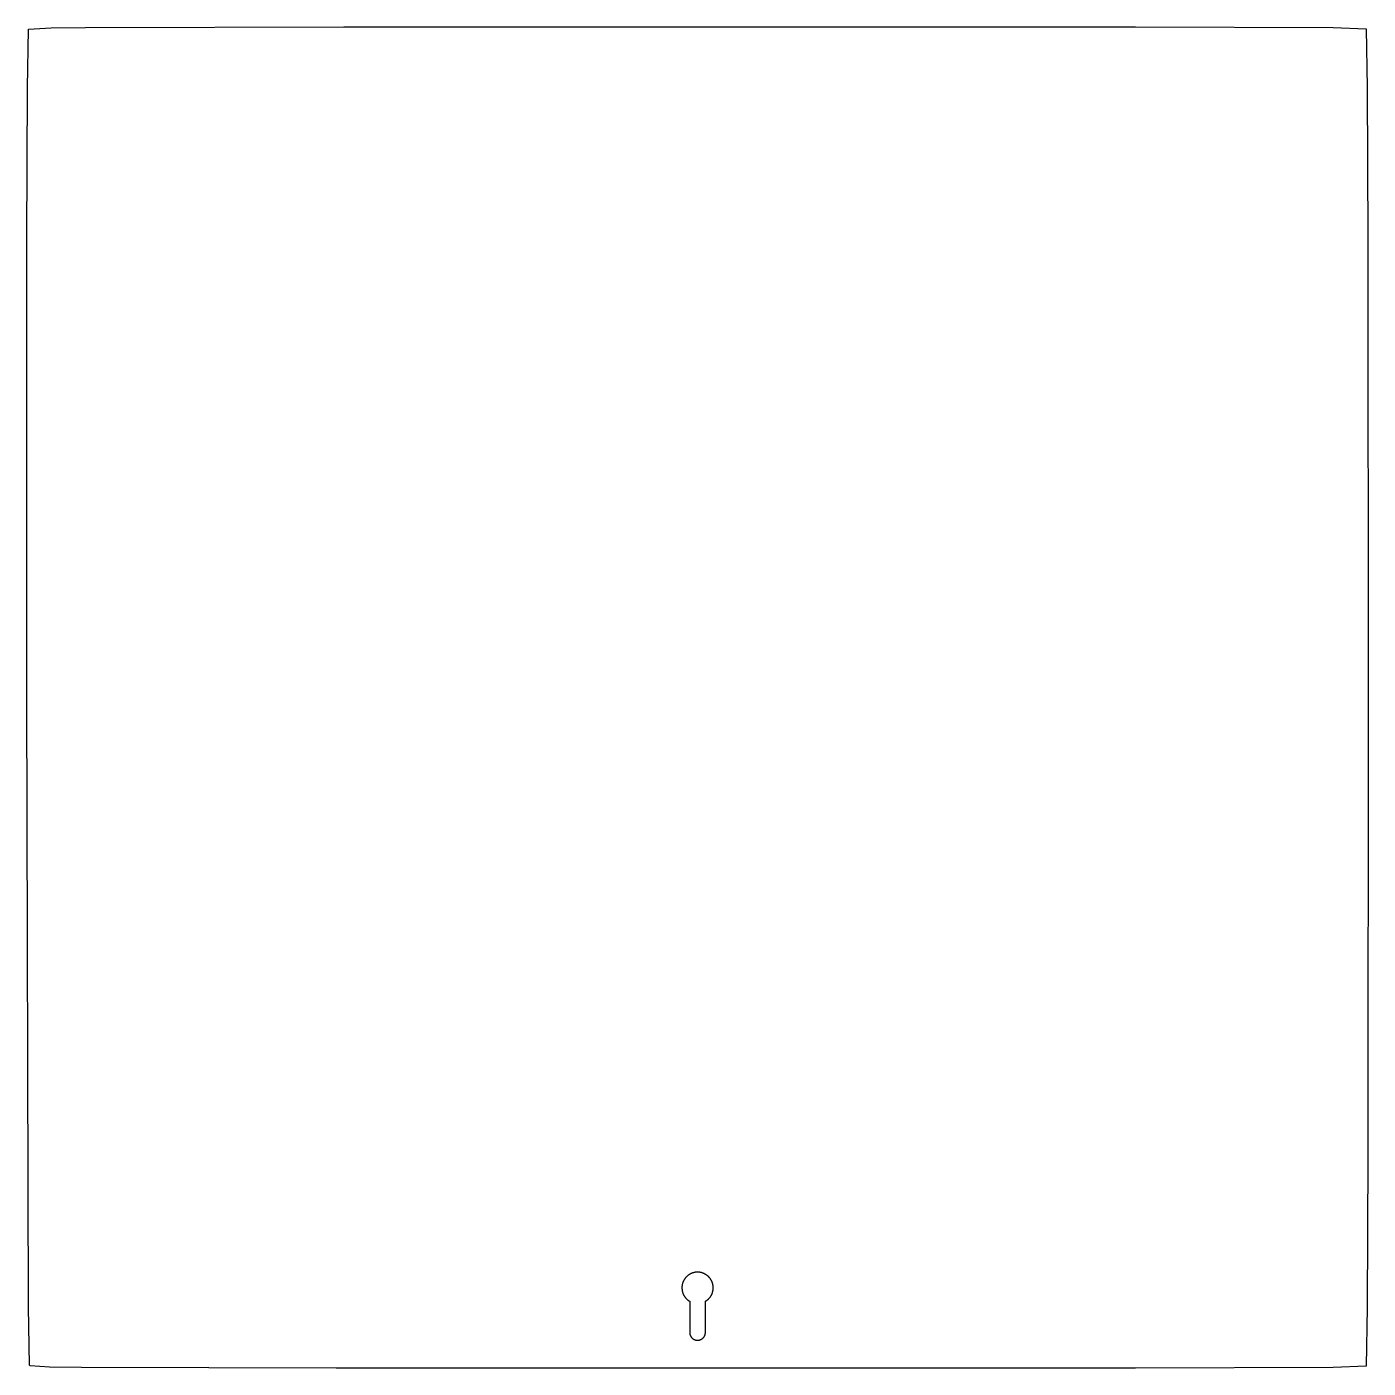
# Model space of a CAD drawing. Header units: millimetres. Extents: x 0 to 300, y 0 to 300.
import ezdxf

# ---------------------------------------------------------------- set-up
doc = ezdxf.new("R2010")
doc.units = ezdxf.units.MM
doc.layers.add('CUT', color=7, linetype='CONTINUOUS')

msp = doc.modelspace()

# ---------------------------------------------------------------- linework, layer by layer
at = {"layer": 'CUT'}
for points in [[(0.5802, 0.7049), (0.3665, 13.7105), (0, 150.2094), (0.0305, 252.7757), (0.1222, 286.6786), (0.3673, 299.8389), (5.4243, 300.1449), (13.1265, 300.2367), (71.0098, 300.3589), (248.2546, 300.3284), (292.5438, 300.1757), (299.9258, 299.9351), (300.1757, 286.8011), (300.2978, 252.8685), (300.3895, 150.1798), (300.2978, 47.4918), (300.1757, 13.5579), (299.9258, 0.4238), (292.5438, 0.1833), (248.3175, 0.0305), (69.3, 0), (12.2133, 0.1527), (5.0561, 0.214), (0.7356, 0.4965)], [(151.9589, 8), (151.9589, 14.9692), (152.0082, 14.9979), (152.0814, 15.043), (152.1534, 15.0899), (152.2242, 15.1385), (152.2938, 15.1888), (152.3622, 15.2408), (152.4293, 15.2945), (152.495, 15.3498), (152.5593, 15.4067), (152.6223, 15.4651), (152.6838, 15.5251), (152.7437, 15.5866), (152.8022, 15.6495), (152.8591, 15.7139), (152.9144, 15.7796), (152.9681, 15.8467), (153.0201, 15.9151), (153.0704, 15.9847), (153.119, 16.0555), (153.1659, 16.1275), (153.2109, 16.2006), (153.2542, 16.2749), (153.2956, 16.3501), (153.3352, 16.4264), (153.3728, 16.5036), (153.4086, 16.5817), (153.4425, 16.6606), (153.4744, 16.7404), (153.5043, 16.8209), (153.5322, 16.9021), (153.5582, 16.984), (153.5821, 17.0665), (153.604, 17.1496), (153.6238, 17.2331), (153.6416, 17.3172), (153.6574, 17.4016), (153.671, 17.4864), (153.6826, 17.5716), (153.692, 17.6569), (153.6994, 17.7425), (153.7047, 17.8283), (153.7078, 17.9141), (153.7089, 18), (153.7078, 18.0859), (153.7047, 18.1717), (153.6994, 18.2575), (153.692, 18.3431), (153.6826, 18.4284), (153.671, 18.5136), (153.6574, 18.5984), (153.6416, 18.6828), (153.6238, 18.7669), (153.604, 18.8504), (153.5821, 18.9335), (153.5582, 19.016), (153.5322, 19.0979), (153.5043, 19.1791), (153.4744, 19.2596), (153.4425, 19.3394), (153.4086, 19.4183), (153.3728, 19.4964), (153.3352, 19.5736), (153.2956, 19.6499), (153.2542, 19.7251), (153.2109, 19.7994), (153.1659, 19.8725), (153.119, 19.9445), (153.0704, 20.0153), (153.0201, 20.0849), (152.9681, 20.1533), (152.9144, 20.2204), (152.8591, 20.2861), (152.8022, 20.3505), (152.7437, 20.4134), (152.6838, 20.4749), (152.6223, 20.5349), (152.5593, 20.5933), (152.495, 20.6502), (152.4293, 20.7055), (152.3622, 20.7592), (152.2938, 20.8112), (152.2242, 20.8615), (152.1534, 20.9101), (152.0814, 20.957), (152.0082, 21.0021), (151.934, 21.0453), (151.8588, 21.0867), (151.7825, 21.1263), (151.7053, 21.164), (151.6272, 21.1997), (151.5483, 21.2336), (151.4685, 21.2655), (151.388, 21.2954), (151.3068, 21.3233), (151.2249, 21.3493), (151.1424, 21.3732), (151.0593, 21.3951), (150.9757, 21.415), (150.8917, 21.4327), (150.8072, 21.4485), (150.7224, 21.4621), (150.6373, 21.4737), (150.5519, 21.4831), (150.4664, 21.4905), (150.3806, 21.4958), (150.2948, 21.4989), (150.2089, 21.5), (150.123, 21.4989), (150.0371, 21.4958), (149.9514, 21.4905), (149.8658, 21.4831), (149.7804, 21.4737), (149.6953, 21.4621), (149.6105, 21.4485), (149.5261, 21.4327), (149.442, 21.415), (149.3585, 21.3951), (149.2754, 21.3732), (149.1929, 21.3493), (149.111, 21.3233), (149.0298, 21.2954), (148.9492, 21.2655), (148.8695, 21.2336), (148.7905, 21.1997), (148.7124, 21.164), (148.6352, 21.1263), (148.559, 21.0867), (148.4837, 21.0453), (148.4095, 21.0021), (148.3364, 20.957), (148.2644, 20.9101), (148.1936, 20.8615), (148.1239, 20.8112), (148.0556, 20.7592), (147.9885, 20.7055), (147.9228, 20.6502), (147.8584, 20.5933), (147.7955, 20.5349), (147.734, 20.4749), (147.674, 20.4134), (147.6156, 20.3505), (147.5587, 20.2861), (147.5033, 20.2204), (147.4497, 20.1533), (147.3977, 20.0849), (147.3473, 20.0153), (147.2987, 19.9445), (147.2519, 19.8725), (147.2068, 19.7994), (147.1636, 19.7251), (147.1222, 19.6499), (147.0826, 19.5736), (147.0449, 19.4964), (147.0091, 19.4183), (146.9753, 19.3394), (146.9434, 19.2596), (146.9135, 19.1791), (146.8855, 19.0979), (146.8596, 19.016), (146.8357, 18.9335), (146.8138, 18.8504), (146.7939, 18.7669), (146.7761, 18.6828), (146.7604, 18.5984), (146.7468, 18.5136), (146.7352, 18.4284), (146.7257, 18.3431), (146.7184, 18.2575), (146.7131, 18.1717), (146.7099, 18.0859), (146.7089, 18), (146.7099, 17.9141), (146.7131, 17.8283), (146.7184, 17.7425), (146.7257, 17.6569), (146.7352, 17.5716), (146.7468, 17.4864), (146.7604, 17.4016), (146.7761, 17.3172), (146.7939, 17.2331), (146.8138, 17.1496), (146.8357, 17.0665), (146.8596, 16.984), (146.8855, 16.9021), (146.9135, 16.8209), (146.9434, 16.7404), (146.9753, 16.6606), (147.0091, 16.5817), (147.0449, 16.5036), (147.0826, 16.4264), (147.1222, 16.3501), (147.1636, 16.2749), (147.2068, 16.2006), (147.2519, 16.1275), (147.2987, 16.0555), (147.3473, 15.9847), (147.3977, 15.9151), (147.4497, 15.8467), (147.5033, 15.7796), (147.5587, 15.7139), (147.6156, 15.6495), (147.674, 15.5866), (147.734, 15.5251), (147.7955, 15.4651), (147.8584, 15.4067), (147.9228, 15.3498), (147.9885, 15.2945), (148.0556, 15.2408), (148.1239, 15.1888), (148.1936, 15.1385), (148.2644, 15.0899), (148.3364, 15.043), (148.4095, 14.9979), (148.4589, 14.9692), (148.4589, 8), (148.461, 7.9141), (148.4673, 7.8285), (148.4778, 7.7432), (148.4925, 7.6586), (148.5113, 7.5748), (148.5342, 7.492), (148.5612, 7.4104), (148.5921, 7.3303), (148.6269, 7.2518), (148.6655, 7.1751), (148.7079, 7.1003), (148.7538, 7.0278), (148.8033, 6.9575), (148.8561, 6.8898), (148.9122, 6.8248), (148.9714, 6.7626), (149.0337, 6.7033), (149.0987, 6.6472), (149.1664, 6.5944), (149.2366, 6.5449), (149.3092, 6.499), (149.3839, 6.4566), (149.4607, 6.418), (149.5392, 6.3832), (149.6193, 6.3523), (149.7009, 6.3254), (149.7837, 6.3024), (149.8675, 6.2836), (149.9521, 6.2689), (150.0374, 6.2584), (150.123, 6.2521), (150.2089, 6.25), (150.2948, 6.2521), (150.3804, 6.2584), (150.4657, 6.2689), (150.5503, 6.2836), (150.6341, 6.3024), (150.7169, 6.3254), (150.7984, 6.3523), (150.8786, 6.3832), (150.9571, 6.418), (151.0338, 6.4566), (151.1086, 6.499), (151.1811, 6.5449), (151.2514, 6.5944), (151.3191, 6.6472), (151.3841, 6.7033), (151.4463, 6.7626), (151.5055, 6.8248), (151.5617, 6.8898), (151.6145, 6.9575), (151.664, 7.0278), (151.7099, 7.1003), (151.7522, 7.1751), (151.7909, 7.2518), (151.8257, 7.3303), (151.8566, 7.4104), (151.8835, 7.492), (151.9064, 7.5748), (151.9253, 7.6586), (151.9399, 7.7432), (151.9505, 7.8285), (151.9568, 7.9141)]]:
    msp.add_lwpolyline(points, close=True, dxfattribs=at)

doc.saveas('drawing.dxf')
